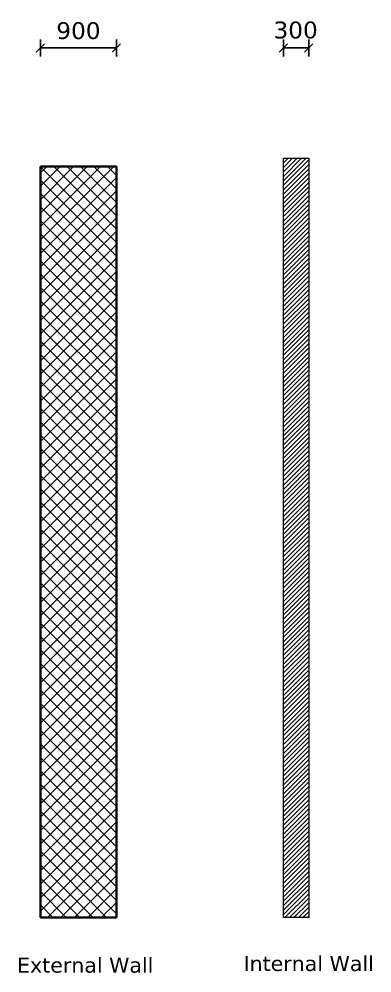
# Model space of a CAD drawing. Header units: inches. Extents: x 16003 to 43424, y 15062 to 33012.
# Drawn here: x 39248 to 43424, y 15062 to 26367 of the extents above; entities that cross this region are included whole.
import ezdxf

# ---------------------------------------------------------------- set-up
doc = ezdxf.new("R2010")
doc.units = ezdxf.units.IN
doc.header["$MEASUREMENT"] = 0
for name, color, linetype in [('Dimensions', 1, 'Continuous'), ('Hatch', 7, 'Continuous'), ('Text', 7, 'Continuous')]:
    doc.layers.add(name, color=color, linetype=linetype)
doc.layers.add('External Walls', color=2, linetype='Continuous', lineweight=35)
doc.layers.add('Internal Walls', color=1, linetype='Continuous', lineweight=20)
doc.styles.add('Verdana', font='verdana.ttf')
doc.dimstyles.get("Standard").update_dxf_attribs({"dimscale": 100, "dimtxt": 2, "dimasz": 1, "dimexe": 1, "dimexo": 1, "dimgap": 1, "dimtad": 1, "dimdec": 0, "dimrnd": 5, "dimzin": 0, "dimdsep": 46, "dimtxsty": 'Verdana', "dimblk": 'ARCHTICK', "dimcen": 0.09, "dimclrd": 256, "dimclre": 256, "dimclrt": 256, "dimadec": 0, "dimazin": 0, "dimtfac": 1, "dimtdec": 0, "dimtofl": 0, "dimtmove": 0, "dimatfit": 3, "dimfxl": 1, "dimfxlon": 1, "dimtfillclr": 2, "dimtolj": 1, "dimtzin": 0, "dimlwd": -1, "dimlwe": -1, "dimarcsym": 0})

# ---------------------------------------------------------------- blocks, each defined once
blk = doc.blocks.new('_ArchTick')
at = {"color": 0, "linetype": 'ByBlock', "const_width": 0.15}
blk.add_lwpolyline([(-0.5, -0.5), (0.5, 0.5)], dxfattribs=at)
blk = doc.blocks.new('*D93')
at = {"layer": 'Defpoints', "color": 0, "transparency": 16777216}
for p in [(40400, 26025), (39500, 24619), (40400, 24619)]:
    blk.add_point(p, dxfattribs=at)
at = {"layer": 'Dimensions', "transparency": 16777216}
for p, q in [((39500, 25925), (39500, 26125)), ((40400, 25925), (40400, 26125)), ((39500, 26025), (40400, 26025))]:
    blk.add_line(p, q, dxfattribs=at)
at = {"layer": 'Dimensions', "transparency": 16777216, "xscale": 100, "yscale": 100, "zscale": 100, "rotation": 180}
blk.add_blockref('_ArchTick', (39500, 26025), dxfattribs=at)
at = {"layer": 'Dimensions', "transparency": 16777216, "xscale": 100, "yscale": 100, "zscale": 100}
blk.add_blockref('_ArchTick', (40400, 26025), dxfattribs=at)
at = {"layer": 'Dimensions', "transparency": 16777216, "insert": (39950, 26229), "char_height": 200, "attachment_point": 5, "style": 'Verdana'}
blk.add_mtext('\\A1;900', dxfattribs=at)
blk = doc.blocks.new('*D94')
at = {"layer": 'Defpoints', "color": 0, "transparency": 16777216}
for p in [(42676, 26025), (42376, 24719), (42676, 24719)]:
    blk.add_point(p, dxfattribs=at)
at = {"layer": 'Dimensions', "transparency": 16777216}
for p, q in [((42376, 25925), (42376, 26125)), ((42676, 25925), (42676, 26125)), ((42376, 26025), (42676, 26025))]:
    blk.add_line(p, q, dxfattribs=at)
at = {"layer": 'Dimensions', "transparency": 16777216, "xscale": 100, "yscale": 100, "zscale": 100, "rotation": 180}
blk.add_blockref('_ArchTick', (42376, 26025), dxfattribs=at)
at = {"layer": 'Dimensions', "transparency": 16777216, "xscale": 100, "yscale": 100, "zscale": 100}
blk.add_blockref('_ArchTick', (42676, 26025), dxfattribs=at)
at = {"layer": 'Dimensions', "transparency": 16777216, "insert": (42521, 26236), "char_height": 200, "attachment_point": 5, "style": 'Verdana'}
blk.add_mtext('\\A1;300', dxfattribs=at)

msp = doc.modelspace()

# ---------------------------------------------------------------- hatches: boundary and pattern name
at = {"layer": 'Hatch', "transparency": 33554687}
h = msp.add_hatch(dxfattribs=at)
h.set_pattern_fill('ANSI31', color=256, scale=300)
h.paths.add_polyline_path([(42675.6, 24719.1), (42375.6, 24719.1), (42375.6, 15719.1), (42675.6, 15719.1)])
h = msp.add_hatch(dxfattribs=at)
h.set_pattern_fill('ANSI37', color=256, scale=900)
h.paths.add_polyline_path([(40399.7, 24619.1), (39499.7, 24619.1), (39499.7, 15719.1), (40399.7, 15719.1), (40399.7, 16619.1)])

# ---------------------------------------------------------------- linework, layer by layer
at = {"layer": 'External Walls'}
for p, q in [((39499.7, 15719.1), (39499.7, 24619.1)), ((39499.7, 24619.1), (39499.7, 15719.1)), ((40399.7, 24619.1), (39499.7, 24619.1)), ((40399.7, 16619.1), (40399.7, 24619.1)), ((40399.7, 15719.1), (40399.7, 16619.1)), ((39499.7, 15719.1), (40399.7, 15719.1)), ((39499.7, 15719.1), (40399.7, 15719.1)), ((39499.7, 15719.1), (40399.7, 15719.1))]:
    msp.add_line(p, q, dxfattribs=at)
at = {"layer": 'Internal Walls'}
for p, q in [((42375.6, 15719.1), (42375.6, 24719.1)), ((42375.6, 24719.1), (42675.6, 24719.1)), ((42675.6, 24719.1), (42675.6, 15719.1)), ((42675.6, 15719.1), (42375.6, 15719.1))]:
    msp.add_line(p, q, dxfattribs=at)

# ---------------------------------------------------------------- texts
at = {"layer": 'Text', "char_height": 177.113, "width": 1667.102, "attachment_point": 1, "style": 'Verdana'}
for s, insert in [('Internal Wall', (41904.5, 15261.9)), ('External Wall', (39224.1, 15242.4))]:
    msp.add_mtext(s, dxfattribs=dict(at, insert=insert))

# ---------------------------------------------------------------- dimensions: what is measured, and where the dimension line sits
at = {"layer": 'Dimensions'}
dim = msp.add_linear_dim(base=(40399.7, 26024.9), p1=(39499.7, 24619.1), p2=(40399.7, 24619.1), dimstyle='Standard', dxfattribs=at)
dim.commit()
dim.dimension.update_dxf_attribs({"geometry": '*D93', "text_midpoint": (39949.7, 26228.9)})
dim = msp.add_linear_dim(base=(42675.6, 26024.9), p1=(42375.6, 24719.1), p2=(42675.6, 24719.1), dimstyle='Standard', override={"dimtmove": 2}, dxfattribs=at)
dim.commit()
dim.dimension.update_dxf_attribs({"geometry": '*D94', "text_midpoint": (42521, 26236.1), "dimtype": 160})

doc.saveas('drawing.dxf')
